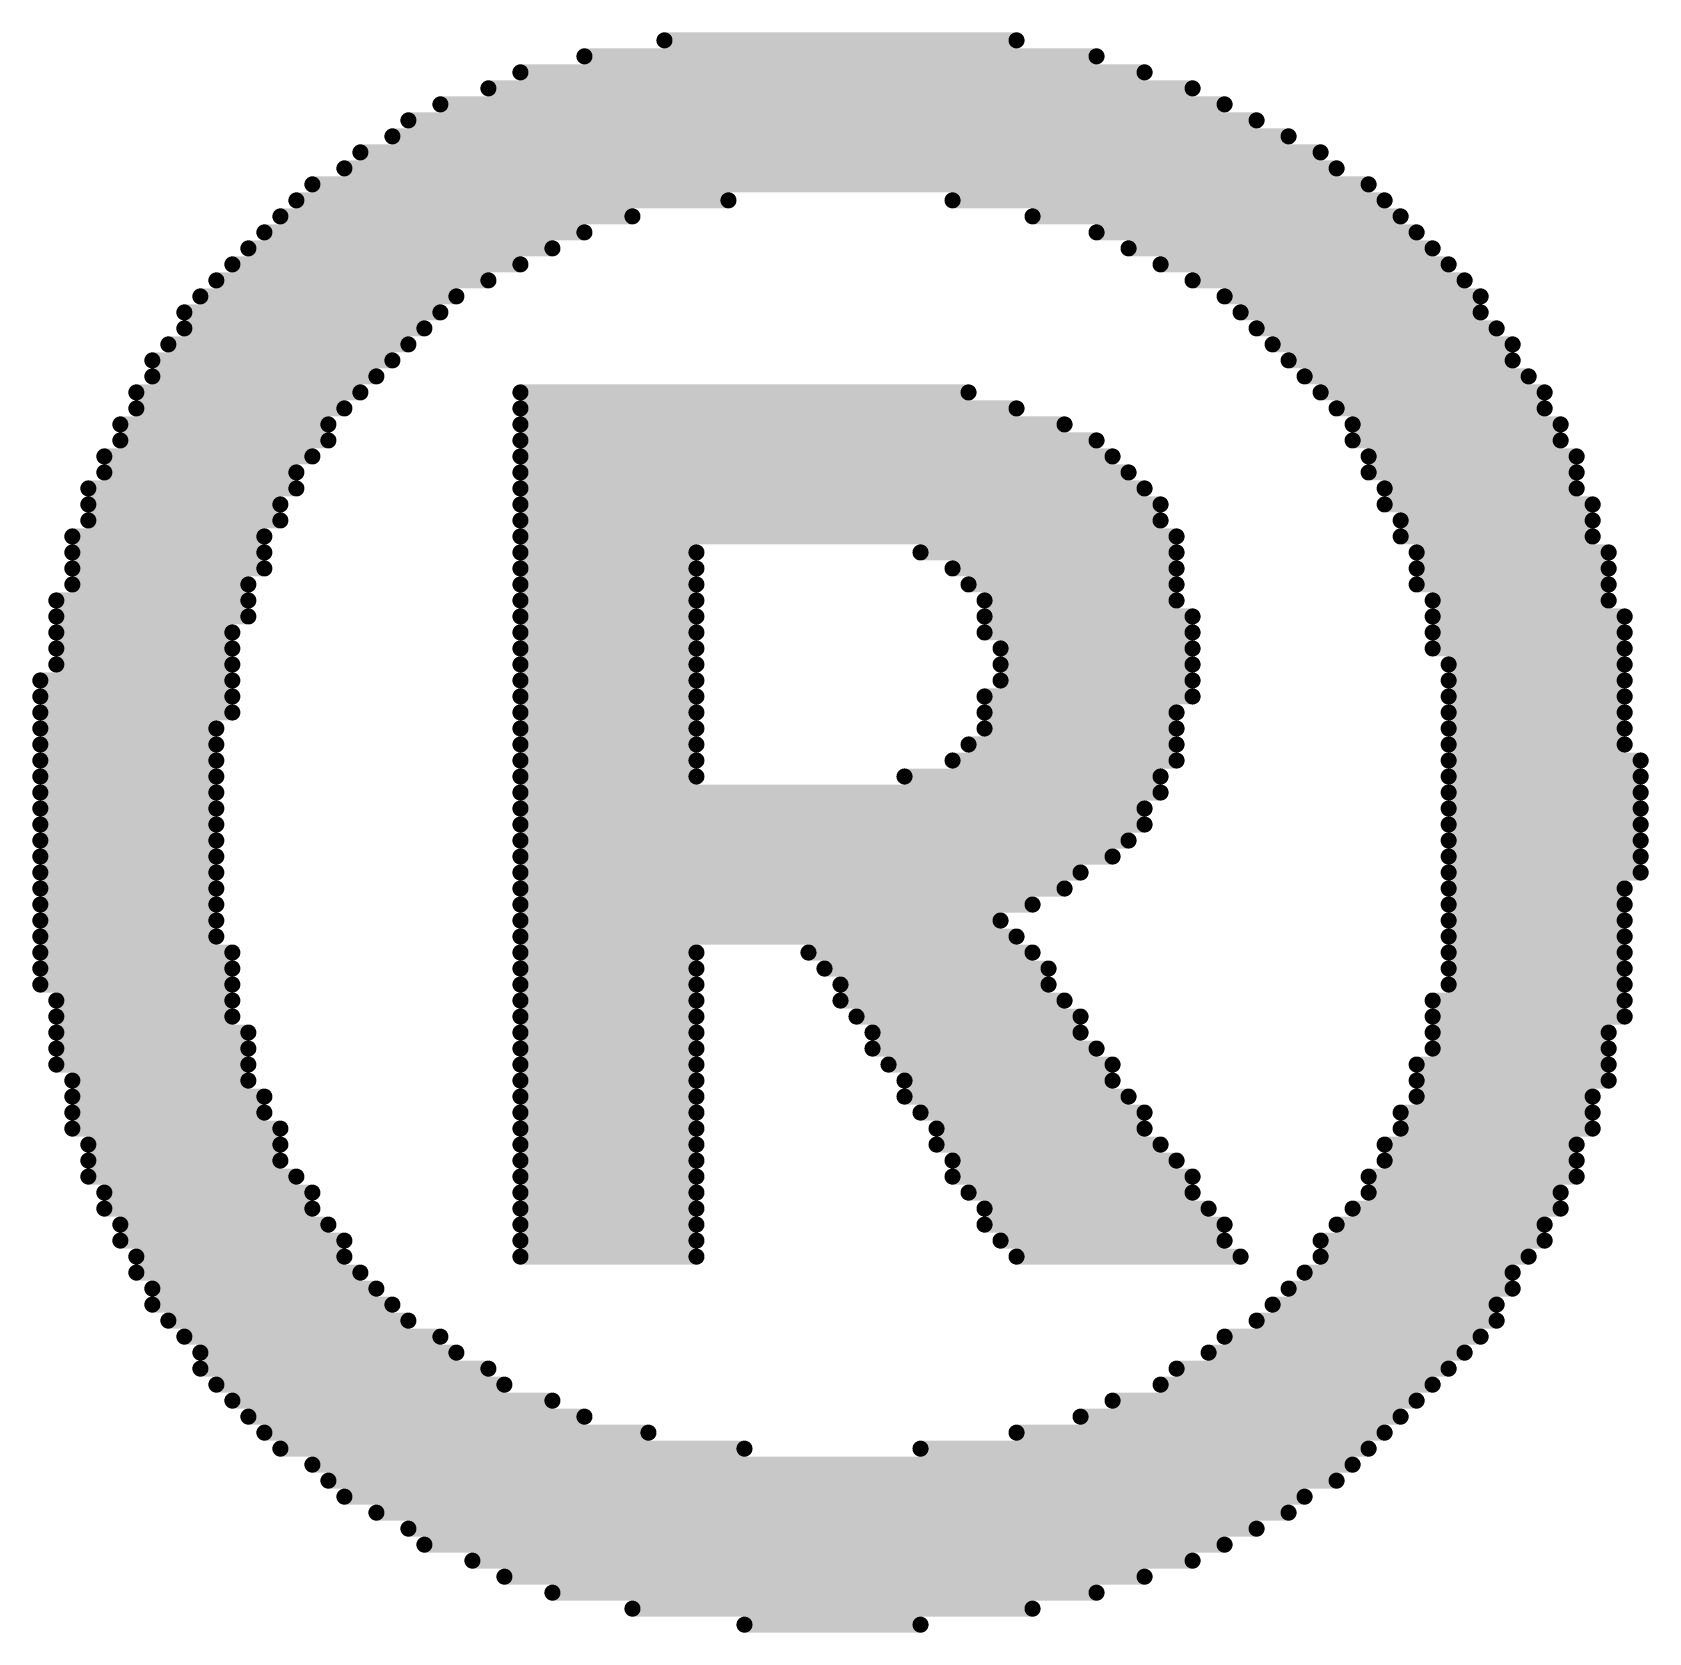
# Model space of a CAD drawing. Header units: millimetres. Extents: x -12.4 to 34.5, y -7.8 to 60.2.
# Drawn here: x 12.101 to 13.384, y 5.008 to 6.278 of the extents above; entities that cross this region are included whole.
import ezdxf

# ---------------------------------------------------------------- set-up
doc = ezdxf.new("R2010")
doc.units = ezdxf.units.MM
doc.layers.add('TopOverlay', color=2, linetype='Continuous')

msp = doc.modelspace()

# ---------------------------------------------------------------- linework, layer by layer
at = {"layer": 'TopOverlay', "const_width": 0.0127}
for points in [[(12.6031, 6.2719), (12.8825, 6.2719)], [(12.5396, 6.2592), (12.946, 6.2592)], [(12.4888, 6.2465), (12.9841, 6.2465)], [(12.4634, 6.2338), (13.0222, 6.2338)], [(12.4253, 6.2211), (13.0476, 6.2211)], [(12.3999, 6.2084), (13.073, 6.2084)], [(12.3872, 6.1957), (13.0984, 6.1957)], [(12.3618, 6.183), (13.1238, 6.183)], [(12.3491, 6.1703), (13.1365, 6.1703)], [(12.3237, 6.1576), (13.1619, 6.1576)], [(12.311, 6.1449), (12.6539, 6.1449)], [(12.8317, 6.1449), (13.1746, 6.1449)], [(12.2983, 6.1322), (12.5777, 6.1322)], [(12.8952, 6.1322), (13.1873, 6.1322)], [(12.2856, 6.1195), (12.5396, 6.1195)], [(12.946, 6.1195), (13.2, 6.1195)], [(12.2729, 6.1068), (12.5142, 6.1068)], [(12.9714, 6.1068), (13.2127, 6.1068)], [(12.2602, 6.0941), (12.4888, 6.0941)], [(12.9968, 6.0941), (13.2254, 6.0941)], [(12.2475, 6.0814), (12.4634, 6.0814)], [(13.0222, 6.0814), (13.2381, 6.0814)], [(12.2348, 6.0687), (12.438, 6.0687)], [(13.0476, 6.0687), (13.2508, 6.0687)], [(12.2221, 6.056), (12.4253, 6.056)], [(13.0603, 6.056), (13.2508, 6.056)], [(12.2221, 6.0433), (12.4126, 6.0433)], [(13.073, 6.0433), (13.2635, 6.0433)], [(12.2094, 6.0306), (12.3999, 6.0306)], [(13.0857, 6.0306), (13.2762, 6.0306)], [(12.1967, 6.0179), (12.3872, 6.0179)], [(13.0984, 6.0179), (13.2762, 6.0179)], [(12.1967, 6.0052), (12.3745, 6.0052)], [(13.1111, 6.0052), (13.2889, 6.0052)], [(12.184, 5.9925), (12.3618, 5.9925)], [(12.4888, 5.9925), (12.8444, 5.9925)], [(13.1238, 5.9925), (13.3016, 5.9925)], [(12.184, 5.9798), (12.3491, 5.9798)], [(12.4888, 5.9798), (12.8825, 5.9798)], [(13.1365, 5.9798), (13.3016, 5.9798)], [(12.1713, 5.9671), (12.3364, 5.9671)], [(12.4888, 5.9671), (12.9206, 5.9671)], [(13.1492, 5.9671), (13.3143, 5.9671)], [(12.1713, 5.9544), (12.3364, 5.9544)], [(12.4888, 5.9544), (12.946, 5.9544)], [(13.1492, 5.9544), (13.3143, 5.9544)], [(12.1586, 5.9417), (12.3237, 5.9417)], [(12.4888, 5.9417), (12.9587, 5.9417)], [(13.1619, 5.9417), (13.327, 5.9417)], [(12.1586, 5.929), (12.311, 5.929)], [(12.4888, 5.929), (12.9714, 5.929)], [(13.1619, 5.929), (13.327, 5.929)], [(12.1459, 5.9163), (12.311, 5.9163)], [(12.4888, 5.9163), (12.9841, 5.9163)], [(13.1746, 5.9163), (13.327, 5.9163)], [(12.1459, 5.9036), (12.2983, 5.9036)], [(12.4888, 5.9036), (12.9968, 5.9036)], [(13.1746, 5.9036), (13.3397, 5.9036)], [(12.1459, 5.8909), (12.2983, 5.8909)], [(12.4888, 5.8909), (12.9968, 5.8909)], [(13.1873, 5.8909), (13.3397, 5.8909)], [(12.1332, 5.8782), (12.2856, 5.8782)], [(12.4888, 5.8782), (13.0095, 5.8782)], [(13.1873, 5.8782), (13.3397, 5.8782)], [(12.1332, 5.8655), (12.2856, 5.8655)], [(12.4888, 5.8655), (12.6285, 5.8655)], [(12.8063, 5.8655), (13.0095, 5.8655)], [(13.2, 5.8655), (13.3524, 5.8655)], [(12.1332, 5.8528), (12.2856, 5.8528)], [(12.4888, 5.8528), (12.6285, 5.8528)], [(12.8317, 5.8528), (13.0095, 5.8528)], [(13.2, 5.8528), (13.3524, 5.8528)], [(12.1332, 5.8401), (12.2729, 5.8401)], [(12.4888, 5.8401), (12.6285, 5.8401)], [(12.8444, 5.8401), (13.0095, 5.8401)], [(13.2, 5.8401), (13.3524, 5.8401)], [(12.1205, 5.8274), (12.2729, 5.8274)], [(12.4888, 5.8274), (12.6285, 5.8274)], [(12.8571, 5.8274), (13.0095, 5.8274)], [(13.2127, 5.8274), (13.3524, 5.8274)], [(12.1205, 5.8147), (12.2729, 5.8147)], [(12.4888, 5.8147), (12.6285, 5.8147)], [(12.8571, 5.8147), (13.0222, 5.8147)], [(13.2127, 5.8147), (13.3651, 5.8147)], [(12.1205, 5.802), (12.2602, 5.802)], [(12.4888, 5.802), (12.6285, 5.802)], [(12.8571, 5.802), (13.0222, 5.802)], [(13.2127, 5.802), (13.3651, 5.802)], [(12.1205, 5.7893), (12.2602, 5.7893)], [(12.4888, 5.7893), (12.6285, 5.7893)], [(12.8698, 5.7893), (13.0222, 5.7893)], [(13.2127, 5.7893), (13.3651, 5.7893)], [(12.1205, 5.7766), (12.2602, 5.7766)], [(12.4888, 5.7766), (12.6285, 5.7766)], [(12.8698, 5.7766), (13.0222, 5.7766)], [(13.2254, 5.7766), (13.3651, 5.7766)], [(12.1078, 5.7639), (12.2602, 5.7639)], [(12.4888, 5.7639), (12.6285, 5.7639)], [(12.8698, 5.7639), (13.0222, 5.7639)], [(13.2254, 5.7639), (13.3651, 5.7639)], [(12.1078, 5.7512), (12.2602, 5.7512)], [(12.4888, 5.7512), (12.6285, 5.7512)], [(12.8571, 5.7512), (13.0222, 5.7512)], [(13.2254, 5.7512), (13.3651, 5.7512)], [(12.1078, 5.7385), (12.2602, 5.7385)], [(12.4888, 5.7385), (12.6285, 5.7385)], [(12.8571, 5.7385), (13.0095, 5.7385)], [(13.2254, 5.7385), (13.3651, 5.7385)], [(12.1078, 5.7258), (12.2475, 5.7258)], [(12.4888, 5.7258), (12.6285, 5.7258)], [(12.8571, 5.7258), (13.0095, 5.7258)], [(13.2254, 5.7258), (13.3651, 5.7258)], [(12.1078, 5.7131), (12.2475, 5.7131)], [(12.4888, 5.7131), (12.6285, 5.7131)], [(12.8444, 5.7131), (13.0095, 5.7131)], [(13.2254, 5.7131), (13.3651, 5.7131)], [(12.1078, 5.7004), (12.2475, 5.7004)], [(12.4888, 5.7004), (12.6285, 5.7004)], [(12.8317, 5.7004), (13.0095, 5.7004)], [(13.2254, 5.7004), (13.3778, 5.7004)], [(12.1078, 5.6877), (12.2475, 5.6877)], [(12.4888, 5.6877), (12.6285, 5.6877)], [(12.7936, 5.6877), (12.9968, 5.6877)], [(13.2254, 5.6877), (13.3778, 5.6877)], [(12.1078, 5.675), (12.2475, 5.675)], [(12.4888, 5.675), (12.9968, 5.675)], [(13.2254, 5.675), (13.3778, 5.675)], [(12.1078, 5.6623), (12.2475, 5.6623)], [(12.4888, 5.6623), (12.9841, 5.6623)], [(13.2254, 5.6623), (13.3778, 5.6623)], [(12.1078, 5.6496), (12.2475, 5.6496)], [(12.4888, 5.6496), (12.9841, 5.6496)], [(13.2254, 5.6496), (13.3778, 5.6496)], [(12.1078, 5.6369), (12.2475, 5.6369)], [(12.4888, 5.6369), (12.9714, 5.6369)], [(13.2254, 5.6369), (13.3778, 5.6369)], [(12.1078, 5.6242), (12.2475, 5.6242)], [(12.4888, 5.6242), (12.9587, 5.6242)], [(13.2254, 5.6242), (13.3778, 5.6242)], [(12.1078, 5.6115), (12.2475, 5.6115)], [(12.4888, 5.6115), (12.9333, 5.6115)], [(13.2254, 5.6115), (13.3778, 5.6115)], [(12.1078, 5.5988), (12.2475, 5.5988)], [(12.4888, 5.5988), (12.9206, 5.5988)], [(13.2254, 5.5988), (13.3651, 5.5988)], [(12.1078, 5.5861), (12.2475, 5.5861)], [(12.1078, 5.5734), (12.2475, 5.5734)], [(12.4888, 5.5861), (12.8952, 5.5861)], [(12.4888, 5.5734), (12.8698, 5.5734)], [(13.2254, 5.5861), (13.3651, 5.5861)], [(13.2254, 5.5734), (13.3651, 5.5734)], [(12.1078, 5.5607), (12.2475, 5.5607)], [(12.4888, 5.5607), (12.8825, 5.5607)], [(13.2254, 5.5607), (13.3651, 5.5607)], [(12.1078, 5.548), (12.2602, 5.548)], [(12.4888, 5.548), (12.6285, 5.548)], [(12.7174, 5.548), (12.8952, 5.548)], [(13.2254, 5.548), (13.3651, 5.548)], [(12.1078, 5.5353), (12.2602, 5.5353)], [(12.4888, 5.5353), (12.6285, 5.5353)], [(12.7301, 5.5353), (12.9079, 5.5353)], [(13.2254, 5.5353), (13.3651, 5.5353)], [(12.1078, 5.5226), (12.2602, 5.5226)], [(12.4888, 5.5226), (12.6285, 5.5226)], [(12.7428, 5.5226), (12.9079, 5.5226)], [(13.2254, 5.5226), (13.3651, 5.5226)], [(12.1205, 5.5099), (12.2602, 5.5099)], [(12.4888, 5.5099), (12.6285, 5.5099)], [(12.7428, 5.5099), (12.9206, 5.5099)], [(13.2127, 5.5099), (13.3651, 5.5099)], [(12.1205, 5.4972), (12.2602, 5.4972)], [(12.4888, 5.4972), (12.6285, 5.4972)], [(12.7555, 5.4972), (12.9333, 5.4972)], [(13.2127, 5.4972), (13.3651, 5.4972)], [(12.1205, 5.4845), (12.2729, 5.4845)], [(12.4888, 5.4845), (12.6285, 5.4845)], [(12.7682, 5.4845), (12.9333, 5.4845)], [(13.2127, 5.4845), (13.3524, 5.4845)], [(12.1205, 5.4718), (12.2729, 5.4718)], [(12.4888, 5.4718), (12.6285, 5.4718)], [(12.7682, 5.4718), (12.946, 5.4718)], [(13.2127, 5.4718), (13.3524, 5.4718)], [(12.1205, 5.4591), (12.2729, 5.4591)], [(12.4888, 5.4591), (12.6285, 5.4591)], [(12.7809, 5.4591), (12.9587, 5.4591)], [(13.2, 5.4591), (13.3524, 5.4591)], [(12.1332, 5.4464), (12.2729, 5.4464)], [(12.4888, 5.4464), (12.6285, 5.4464)], [(12.7936, 5.4464), (12.9587, 5.4464)], [(13.2, 5.4464), (13.3524, 5.4464)], [(12.1332, 5.4337), (12.2856, 5.4337)], [(12.4888, 5.4337), (12.6285, 5.4337)], [(12.7936, 5.4337), (12.9714, 5.4337)], [(13.2, 5.4337), (13.3397, 5.4337)], [(12.1332, 5.421), (12.2856, 5.421)], [(12.4888, 5.421), (12.6285, 5.421)], [(12.8063, 5.421), (12.9841, 5.421)], [(13.1873, 5.421), (13.3397, 5.421)], [(12.1332, 5.4083), (12.2983, 5.4083)], [(12.4888, 5.4083), (12.6285, 5.4083)], [(12.819, 5.4083), (12.9841, 5.4083)], [(13.1873, 5.4083), (13.3397, 5.4083)], [(12.1459, 5.3956), (12.2983, 5.3956)], [(12.4888, 5.3956), (12.6285, 5.3956)], [(12.819, 5.3956), (12.9968, 5.3956)], [(13.1746, 5.3956), (13.327, 5.3956)], [(12.1459, 5.3829), (12.2983, 5.3829)], [(12.4888, 5.3829), (12.6285, 5.3829)], [(12.8317, 5.3829), (13.0095, 5.3829)], [(13.1746, 5.3829), (13.327, 5.3829)], [(12.1459, 5.3702), (12.311, 5.3702)], [(12.4888, 5.3702), (12.6285, 5.3702)], [(12.8317, 5.3702), (13.0222, 5.3702)], [(13.1619, 5.3702), (13.327, 5.3702)], [(12.1586, 5.3575), (12.3237, 5.3575)], [(12.4888, 5.3575), (12.6285, 5.3575)], [(12.8444, 5.3575), (13.0222, 5.3575)], [(13.1619, 5.3575), (13.3143, 5.3575)], [(12.1586, 5.3448), (12.3237, 5.3448)], [(12.4888, 5.3448), (12.6285, 5.3448)], [(12.8571, 5.3448), (13.0349, 5.3448)], [(13.1492, 5.3448), (13.3143, 5.3448)], [(12.1713, 5.3321), (12.3364, 5.3321)], [(12.4888, 5.3321), (12.6285, 5.3321)], [(12.8571, 5.3321), (13.0476, 5.3321)], [(13.1365, 5.3321), (13.3016, 5.3321)], [(12.1713, 5.3194), (12.3491, 5.3194)], [(12.4888, 5.3194), (12.6285, 5.3194)], [(12.8698, 5.3194), (13.0476, 5.3194)], [(13.1238, 5.3194), (13.3016, 5.3194)], [(12.184, 5.3067), (12.3491, 5.3067)], [(12.4888, 5.3067), (12.6285, 5.3067)], [(12.8825, 5.3067), (13.0603, 5.3067)], [(13.1238, 5.3067), (13.2889, 5.3067)], [(12.184, 5.294), (12.3618, 5.294)], [(13.1111, 5.294), (13.2762, 5.294)], [(12.1967, 5.2813), (12.3745, 5.2813)], [(13.0984, 5.2813), (13.2762, 5.2813)], [(12.1967, 5.2686), (12.3872, 5.2686)], [(13.0857, 5.2686), (13.2635, 5.2686)], [(12.2094, 5.2559), (12.3999, 5.2559)], [(13.073, 5.2559), (13.2635, 5.2559)], [(12.2221, 5.2432), (12.4253, 5.2432)], [(13.0476, 5.2432), (13.2508, 5.2432)], [(12.2348, 5.2305), (12.438, 5.2305)], [(13.0349, 5.2305), (13.2381, 5.2305)], [(12.2348, 5.2178), (12.4634, 5.2178)], [(13.0095, 5.2178), (13.2254, 5.2178)], [(12.2475, 5.2051), (12.4761, 5.2051)], [(12.9968, 5.2051), (13.2127, 5.2051)], [(12.2602, 5.1924), (12.5142, 5.1924)], [(12.9587, 5.1924), (13.2, 5.1924)], [(12.2729, 5.1797), (12.5396, 5.1797)], [(12.9333, 5.1797), (13.1873, 5.1797)], [(12.2856, 5.167), (12.5904, 5.167)], [(12.8825, 5.167), (13.1746, 5.167)], [(12.2983, 5.1543), (12.6666, 5.1543)], [(12.8063, 5.1543), (13.1619, 5.1543)], [(12.3237, 5.1416), (13.1492, 5.1416)], [(12.3364, 5.1289), (13.1365, 5.1289)], [(12.3491, 5.1162), (13.1111, 5.1162)], [(12.3745, 5.1035), (13.0984, 5.1035)], [(12.3999, 5.0908), (13.073, 5.0908)], [(12.4126, 5.0781), (13.0476, 5.0781)], [(12.4507, 5.0654), (13.0222, 5.0654)], [(12.4761, 5.0527), (12.9841, 5.0527)], [(12.5142, 5.04), (12.946, 5.04)], [(12.5777, 5.0273), (12.8952, 5.0273)], [(12.6666, 5.0146), (12.8063, 5.0146)]]:
    msp.add_lwpolyline(points, dxfattribs=at)
at = {"layer": 'TopOverlay', "const_width": 0.00635}
for points in [[(12.5999, 6.2719, 1), (12.6063, 6.2719, 1)], [(12.8793, 6.2719, 1), (12.8857, 6.2719, 1)], [(12.5364, 6.2592, 1), (12.5428, 6.2592, 1)], [(12.9428, 6.2592, 1), (12.9492, 6.2592, 1)], [(12.4856, 6.2465, 1), (12.492, 6.2465, 1)], [(12.9809, 6.2465, 1), (12.9873, 6.2465, 1)], [(12.4602, 6.2338, 1), (12.4666, 6.2338, 1)], [(13.019, 6.2338, 1), (13.0254, 6.2338, 1)], [(12.4221, 6.2211, 1), (12.4285, 6.2211, 1)], [(13.0444, 6.2211, 1), (13.0508, 6.2211, 1)], [(12.3967, 6.2084, 1), (12.4031, 6.2084, 1)], [(13.0698, 6.2084, 1), (13.0762, 6.2084, 1)], [(12.384, 6.1957, 1), (12.3904, 6.1957, 1)], [(13.0952, 6.1957, 1), (13.1016, 6.1957, 1)], [(12.3586, 6.183, 1), (12.365, 6.183, 1)], [(13.1206, 6.183, 1), (13.127, 6.183, 1)], [(12.3459, 6.1703, 1), (12.3523, 6.1703, 1)], [(13.1333, 6.1703, 1), (13.1397, 6.1703, 1)], [(12.3205, 6.1576, 1), (12.3269, 6.1576, 1)], [(13.1587, 6.1576, 1), (13.1651, 6.1576, 1)], [(12.3078, 6.1449, 1), (12.3142, 6.1449, 1)], [(12.6507, 6.1449, 1), (12.6571, 6.1449, 1)], [(12.8285, 6.1449, 1), (12.8349, 6.1449, 1)], [(13.1714, 6.1449, 1), (13.1778, 6.1449, 1)], [(12.2951, 6.1322, 1), (12.3015, 6.1322, 1)], [(12.5745, 6.1322, 1), (12.5809, 6.1322, 1)], [(12.892, 6.1322, 1), (12.8984, 6.1322, 1)], [(13.1841, 6.1322, 1), (13.1905, 6.1322, 1)], [(12.2824, 6.1195, 1), (12.2888, 6.1195, 1)], [(12.5364, 6.1195, 1), (12.5428, 6.1195, 1)], [(12.9428, 6.1195, 1), (12.9492, 6.1195, 1)], [(13.1968, 6.1195, 1), (13.2032, 6.1195, 1)], [(12.2697, 6.1068, 1), (12.2761, 6.1068, 1)], [(12.511, 6.1068, 1), (12.5174, 6.1068, 1)], [(12.9682, 6.1068, 1), (12.9746, 6.1068, 1)], [(13.2095, 6.1068, 1), (13.2159, 6.1068, 1)], [(12.257, 6.0941, 1), (12.2634, 6.0941, 1)], [(12.4856, 6.0941, 1), (12.492, 6.0941, 1)], [(12.9936, 6.0941, 1), (13, 6.0941, 1)], [(13.2222, 6.0941, 1), (13.2286, 6.0941, 1)], [(12.2443, 6.0814, 1), (12.2507, 6.0814, 1)], [(12.4602, 6.0814, 1), (12.4666, 6.0814, 1)], [(13.019, 6.0814, 1), (13.0254, 6.0814, 1)], [(13.2349, 6.0814, 1), (13.2413, 6.0814, 1)], [(12.2316, 6.0687, 1), (12.238, 6.0687, 1)], [(12.4348, 6.0687, 1), (12.4412, 6.0687, 1)], [(13.0444, 6.0687, 1), (13.0508, 6.0687, 1)], [(13.2476, 6.0687, 1), (13.254, 6.0687, 1)], [(12.2189, 6.056, 1), (12.2253, 6.056, 1)], [(12.4221, 6.056, 1), (12.4285, 6.056, 1)], [(13.0571, 6.056, 1), (13.0635, 6.056, 1)], [(13.2476, 6.056, 1), (13.254, 6.056, 1)], [(12.2189, 6.0433, 1), (12.2253, 6.0433, 1)], [(12.4094, 6.0433, 1), (12.4158, 6.0433, 1)], [(13.0698, 6.0433, 1), (13.0762, 6.0433, 1)], [(13.2603, 6.0433, 1), (13.2667, 6.0433, 1)], [(12.2062, 6.0306, 1), (12.2126, 6.0306, 1)], [(12.3967, 6.0306, 1), (12.4031, 6.0306, 1)], [(13.0825, 6.0306, 1), (13.0889, 6.0306, 1)], [(13.273, 6.0306, 1), (13.2794, 6.0306, 1)], [(12.1935, 6.0179, 1), (12.1999, 6.0179, 1)], [(12.384, 6.0179, 1), (12.3904, 6.0179, 1)], [(13.0952, 6.0179, 1), (13.1016, 6.0179, 1)], [(13.273, 6.0179, 1), (13.2794, 6.0179, 1)], [(12.1935, 6.0052, 1), (12.1999, 6.0052, 1)], [(12.3713, 6.0052, 1), (12.3777, 6.0052, 1)], [(13.1079, 6.0052, 1), (13.1143, 6.0052, 1)], [(13.2857, 6.0052, 1), (13.2921, 6.0052, 1)], [(12.1808, 5.9925, 1), (12.1872, 5.9925, 1)], [(12.3586, 5.9925, 1), (12.365, 5.9925, 1)], [(12.4856, 5.9925, 1), (12.492, 5.9925, 1)], [(12.8412, 5.9925, 1), (12.8476, 5.9925, 1)], [(13.1206, 5.9925, 1), (13.127, 5.9925, 1)], [(13.2984, 5.9925, 1), (13.3048, 5.9925, 1)], [(12.1808, 5.9798, 1), (12.1872, 5.9798, 1)], [(12.3459, 5.9798, 1), (12.3523, 5.9798, 1)], [(12.4856, 5.9798, 1), (12.492, 5.9798, 1)], [(12.8793, 5.9798, 1), (12.8857, 5.9798, 1)], [(13.1333, 5.9798, 1), (13.1397, 5.9798, 1)], [(13.2984, 5.9798, 1), (13.3048, 5.9798, 1)], [(12.1681, 5.9671, 1), (12.1745, 5.9671, 1)], [(12.3332, 5.9671, 1), (12.3396, 5.9671, 1)], [(12.4856, 5.9671, 1), (12.492, 5.9671, 1)], [(12.9174, 5.9671, 1), (12.9238, 5.9671, 1)], [(13.146, 5.9671, 1), (13.1524, 5.9671, 1)], [(13.3111, 5.9671, 1), (13.3175, 5.9671, 1)], [(12.1681, 5.9544, 1), (12.1745, 5.9544, 1)], [(12.3332, 5.9544, 1), (12.3396, 5.9544, 1)], [(12.4856, 5.9544, 1), (12.492, 5.9544, 1)], [(12.9428, 5.9544, 1), (12.9492, 5.9544, 1)], [(13.146, 5.9544, 1), (13.1524, 5.9544, 1)], [(13.3111, 5.9544, 1), (13.3175, 5.9544, 1)], [(12.1554, 5.9417, 1), (12.1618, 5.9417, 1)], [(12.3205, 5.9417, 1), (12.3269, 5.9417, 1)], [(12.4856, 5.9417, 1), (12.492, 5.9417, 1)], [(12.9555, 5.9417, 1), (12.9619, 5.9417, 1)], [(13.1587, 5.9417, 1), (13.1651, 5.9417, 1)], [(13.3238, 5.9417, 1), (13.3302, 5.9417, 1)], [(12.1554, 5.929, 1), (12.1618, 5.929, 1)], [(12.3078, 5.929, 1), (12.3142, 5.929, 1)], [(12.4856, 5.929, 1), (12.492, 5.929, 1)], [(12.9682, 5.929, 1), (12.9746, 5.929, 1)], [(13.1587, 5.929, 1), (13.1651, 5.929, 1)], [(13.3238, 5.929, 1), (13.3302, 5.929, 1)], [(12.1427, 5.9163, 1), (12.1491, 5.9163, 1)], [(12.3078, 5.9163, 1), (12.3142, 5.9163, 1)], [(12.4856, 5.9163, 1), (12.492, 5.9163, 1)], [(12.9809, 5.9163, 1), (12.9873, 5.9163, 1)], [(13.1714, 5.9163, 1), (13.1778, 5.9163, 1)], [(13.3238, 5.9163, 1), (13.3302, 5.9163, 1)], [(12.1427, 5.9036, 1), (12.1491, 5.9036, 1)], [(12.2951, 5.9036, 1), (12.3015, 5.9036, 1)], [(12.4856, 5.9036, 1), (12.492, 5.9036, 1)], [(12.9936, 5.9036, 1), (13, 5.9036, 1)], [(13.1714, 5.9036, 1), (13.1778, 5.9036, 1)], [(13.3365, 5.9036, 1), (13.3429, 5.9036, 1)], [(12.1427, 5.8909, 1), (12.1491, 5.8909, 1)], [(12.2951, 5.8909, 1), (12.3015, 5.8909, 1)], [(12.4856, 5.8909, 1), (12.492, 5.8909, 1)], [(12.9936, 5.8909, 1), (13, 5.8909, 1)], [(13.1841, 5.8909, 1), (13.1905, 5.8909, 1)], [(13.3365, 5.8909, 1), (13.3429, 5.8909, 1)], [(12.13, 5.8782, 1), (12.1364, 5.8782, 1)], [(12.2824, 5.8782, 1), (12.2888, 5.8782, 1)], [(12.4856, 5.8782, 1), (12.492, 5.8782, 1)], [(13.0063, 5.8782, 1), (13.0127, 5.8782, 1)], [(13.1841, 5.8782, 1), (13.1905, 5.8782, 1)], [(13.3365, 5.8782, 1), (13.3429, 5.8782, 1)], [(12.13, 5.8655, 1), (12.1364, 5.8655, 1)], [(12.2824, 5.8655, 1), (12.2888, 5.8655, 1)], [(12.4856, 5.8655, 1), (12.492, 5.8655, 1)], [(12.6253, 5.8655, 1), (12.6317, 5.8655, 1)], [(12.8031, 5.8655, 1), (12.8095, 5.8655, 1)], [(13.0063, 5.8655, 1), (13.0127, 5.8655, 1)], [(13.1968, 5.8655, 1), (13.2032, 5.8655, 1)], [(13.3492, 5.8655, 1), (13.3556, 5.8655, 1)], [(12.13, 5.8528, 1), (12.1364, 5.8528, 1)], [(12.2824, 5.8528, 1), (12.2888, 5.8528, 1)], [(12.4856, 5.8528, 1), (12.492, 5.8528, 1)], [(12.6253, 5.8528, 1), (12.6317, 5.8528, 1)], [(12.8285, 5.8528, 1), (12.8349, 5.8528, 1)], [(13.0063, 5.8528, 1), (13.0127, 5.8528, 1)], [(13.1968, 5.8528, 1), (13.2032, 5.8528, 1)], [(13.3492, 5.8528, 1), (13.3556, 5.8528, 1)], [(12.13, 5.8401, 1), (12.1364, 5.8401, 1)], [(12.2697, 5.8401, 1), (12.2761, 5.8401, 1)], [(12.4856, 5.8401, 1), (12.492, 5.8401, 1)], [(12.6253, 5.8401, 1), (12.6317, 5.8401, 1)], [(12.8412, 5.8401, 1), (12.8476, 5.8401, 1)], [(13.0063, 5.8401, 1), (13.0127, 5.8401, 1)], [(13.1968, 5.8401, 1), (13.2032, 5.8401, 1)], [(13.3492, 5.8401, 1), (13.3556, 5.8401, 1)], [(12.1173, 5.8274, 1), (12.1237, 5.8274, 1)], [(12.2697, 5.8274, 1), (12.2761, 5.8274, 1)], [(12.4856, 5.8274, 1), (12.492, 5.8274, 1)], [(12.6253, 5.8274, 1), (12.6317, 5.8274, 1)], [(12.8539, 5.8274, 1), (12.8603, 5.8274, 1)], [(13.0063, 5.8274, 1), (13.0127, 5.8274, 1)], [(13.2095, 5.8274, 1), (13.2159, 5.8274, 1)], [(13.3492, 5.8274, 1), (13.3556, 5.8274, 1)], [(12.1173, 5.8147, 1), (12.1237, 5.8147, 1)], [(12.2697, 5.8147, 1), (12.2761, 5.8147, 1)], [(12.4856, 5.8147, 1), (12.492, 5.8147, 1)], [(12.6253, 5.8147, 1), (12.6317, 5.8147, 1)], [(12.8539, 5.8147, 1), (12.8603, 5.8147, 1)], [(13.019, 5.8147, 1), (13.0254, 5.8147, 1)], [(13.2095, 5.8147, 1), (13.2159, 5.8147, 1)], [(13.3619, 5.8147, 1), (13.3683, 5.8147, 1)], [(12.1173, 5.802, 1), (12.1237, 5.802, 1)], [(12.257, 5.802, 1), (12.2634, 5.802, 1)], [(12.4856, 5.802, 1), (12.492, 5.802, 1)], [(12.6253, 5.802, 1), (12.6317, 5.802, 1)], [(12.8539, 5.802, 1), (12.8603, 5.802, 1)], [(13.019, 5.802, 1), (13.0254, 5.802, 1)], [(13.2095, 5.802, 1), (13.2159, 5.802, 1)], [(13.3619, 5.802, 1), (13.3683, 5.802, 1)], [(12.1173, 5.7893, 1), (12.1237, 5.7893, 1)], [(12.257, 5.7893, 1), (12.2634, 5.7893, 1)], [(12.4856, 5.7893, 1), (12.492, 5.7893, 1)], [(12.6253, 5.7893, 1), (12.6317, 5.7893, 1)], [(12.8666, 5.7893, 1), (12.873, 5.7893, 1)], [(13.019, 5.7893, 1), (13.0254, 5.7893, 1)], [(13.2095, 5.7893, 1), (13.2159, 5.7893, 1)], [(13.3619, 5.7893, 1), (13.3683, 5.7893, 1)], [(12.1173, 5.7766, 1), (12.1237, 5.7766, 1)], [(12.257, 5.7766, 1), (12.2634, 5.7766, 1)], [(12.4856, 5.7766, 1), (12.492, 5.7766, 1)], [(12.6253, 5.7766, 1), (12.6317, 5.7766, 1)], [(12.8666, 5.7766, 1), (12.873, 5.7766, 1)], [(13.019, 5.7766, 1), (13.0254, 5.7766, 1)], [(13.2222, 5.7766, 1), (13.2286, 5.7766, 1)], [(13.3619, 5.7766, 1), (13.3683, 5.7766, 1)], [(12.1046, 5.7639, 1), (12.111, 5.7639, 1)], [(12.257, 5.7639, 1), (12.2634, 5.7639, 1)], [(12.4856, 5.7639, 1), (12.492, 5.7639, 1)], [(12.6253, 5.7639, 1), (12.6317, 5.7639, 1)], [(12.8666, 5.7639, 1), (12.873, 5.7639, 1)], [(13.019, 5.7639, 1), (13.0254, 5.7639, 1)], [(13.2222, 5.7639, 1), (13.2286, 5.7639, 1)], [(13.3619, 5.7639, 1), (13.3683, 5.7639, 1)], [(12.1046, 5.7512, 1), (12.111, 5.7512, 1)], [(12.257, 5.7512, 1), (12.2634, 5.7512, 1)], [(12.4856, 5.7512, 1), (12.492, 5.7512, 1)], [(12.6253, 5.7512, 1), (12.6317, 5.7512, 1)], [(12.8539, 5.7512, 1), (12.8603, 5.7512, 1)], [(13.019, 5.7512, 1), (13.0254, 5.7512, 1)], [(13.2222, 5.7512, 1), (13.2286, 5.7512, 1)], [(13.3619, 5.7512, 1), (13.3683, 5.7512, 1)], [(12.1046, 5.7385, 1), (12.111, 5.7385, 1)], [(12.257, 5.7385, 1), (12.2634, 5.7385, 1)], [(12.4856, 5.7385, 1), (12.492, 5.7385, 1)], [(12.6253, 5.7385, 1), (12.6317, 5.7385, 1)], [(12.8539, 5.7385, 1), (12.8603, 5.7385, 1)], [(13.0063, 5.7385, 1), (13.0127, 5.7385, 1)], [(13.2222, 5.7385, 1), (13.2286, 5.7385, 1)], [(13.3619, 5.7385, 1), (13.3683, 5.7385, 1)], [(12.1046, 5.7258, 1), (12.111, 5.7258, 1)], [(12.2443, 5.7258, 1), (12.2507, 5.7258, 1)], [(12.4856, 5.7258, 1), (12.492, 5.7258, 1)], [(12.6253, 5.7258, 1), (12.6317, 5.7258, 1)], [(12.8539, 5.7258, 1), (12.8603, 5.7258, 1)], [(13.0063, 5.7258, 1), (13.0127, 5.7258, 1)], [(13.2222, 5.7258, 1), (13.2286, 5.7258, 1)], [(13.3619, 5.7258, 1), (13.3683, 5.7258, 1)], [(12.1046, 5.7131, 1), (12.111, 5.7131, 1)], [(12.2443, 5.7131, 1), (12.2507, 5.7131, 1)], [(12.4856, 5.7131, 1), (12.492, 5.7131, 1)], [(12.6253, 5.7131, 1), (12.6317, 5.7131, 1)], [(12.8412, 5.7131, 1), (12.8476, 5.7131, 1)], [(13.0063, 5.7131, 1), (13.0127, 5.7131, 1)], [(13.2222, 5.7131, 1), (13.2286, 5.7131, 1)], [(13.3619, 5.7131, 1), (13.3683, 5.7131, 1)], [(12.1046, 5.7004, 1), (12.111, 5.7004, 1)], [(12.2443, 5.7004, 1), (12.2507, 5.7004, 1)], [(12.4856, 5.7004, 1), (12.492, 5.7004, 1)], [(12.6253, 5.7004, 1), (12.6317, 5.7004, 1)], [(12.8285, 5.7004, 1), (12.8349, 5.7004, 1)], [(13.0063, 5.7004, 1), (13.0127, 5.7004, 1)], [(13.2222, 5.7004, 1), (13.2286, 5.7004, 1)], [(13.3746, 5.7004, 1), (13.381, 5.7004, 1)], [(12.1046, 5.6877, 1), (12.111, 5.6877, 1)], [(12.2443, 5.6877, 1), (12.2507, 5.6877, 1)], [(12.4856, 5.6877, 1), (12.492, 5.6877, 1)], [(12.6253, 5.6877, 1), (12.6317, 5.6877, 1)], [(12.7904, 5.6877, 1), (12.7968, 5.6877, 1)], [(12.9936, 5.6877, 1), (13, 5.6877, 1)], [(13.2222, 5.6877, 1), (13.2286, 5.6877, 1)], [(13.3746, 5.6877, 1), (13.381, 5.6877, 1)], [(12.1046, 5.675, 1), (12.111, 5.675, 1)], [(12.2443, 5.675, 1), (12.2507, 5.675, 1)], [(12.4856, 5.675, 1), (12.492, 5.675, 1)], [(12.9936, 5.675, 1), (13, 5.675, 1)], [(13.2222, 5.675, 1), (13.2286, 5.675, 1)], [(13.3746, 5.675, 1), (13.381, 5.675, 1)], [(12.1046, 5.6623, 1), (12.111, 5.6623, 1)], [(12.2443, 5.6623, 1), (12.2507, 5.6623, 1)], [(12.4856, 5.6623, 1), (12.492, 5.6623, 1)], [(12.9809, 5.6623, 1), (12.9873, 5.6623, 1)], [(13.2222, 5.6623, 1), (13.2286, 5.6623, 1)], [(13.3746, 5.6623, 1), (13.381, 5.6623, 1)], [(12.1046, 5.6496, 1), (12.111, 5.6496, 1)], [(12.2443, 5.6496, 1), (12.2507, 5.6496, 1)], [(12.4856, 5.6496, 1), (12.492, 5.6496, 1)], [(12.9809, 5.6496, 1), (12.9873, 5.6496, 1)], [(13.2222, 5.6496, 1), (13.2286, 5.6496, 1)], [(13.3746, 5.6496, 1), (13.381, 5.6496, 1)], [(12.1046, 5.6369, 1), (12.111, 5.6369, 1)], [(12.2443, 5.6369, 1), (12.2507, 5.6369, 1)], [(12.4856, 5.6369, 1), (12.492, 5.6369, 1)], [(12.9682, 5.6369, 1), (12.9746, 5.6369, 1)], [(13.2222, 5.6369, 1), (13.2286, 5.6369, 1)], [(13.3746, 5.6369, 1), (13.381, 5.6369, 1)], [(12.1046, 5.6242, 1), (12.111, 5.6242, 1)], [(12.2443, 5.6242, 1), (12.2507, 5.6242, 1)], [(12.4856, 5.6242, 1), (12.492, 5.6242, 1)], [(12.9555, 5.6242, 1), (12.9619, 5.6242, 1)], [(13.2222, 5.6242, 1), (13.2286, 5.6242, 1)], [(13.3746, 5.6242, 1), (13.381, 5.6242, 1)], [(12.1046, 5.6115, 1), (12.111, 5.6115, 1)], [(12.2443, 5.6115, 1), (12.2507, 5.6115, 1)], [(12.4856, 5.6115, 1), (12.492, 5.6115, 1)], [(12.9301, 5.6115, 1), (12.9365, 5.6115, 1)], [(13.2222, 5.6115, 1), (13.2286, 5.6115, 1)], [(13.3746, 5.6115, 1), (13.381, 5.6115, 1)], [(12.1046, 5.5988, 1), (12.111, 5.5988, 1)], [(12.2443, 5.5988, 1), (12.2507, 5.5988, 1)], [(12.4856, 5.5988, 1), (12.492, 5.5988, 1)], [(12.9174, 5.5988, 1), (12.9238, 5.5988, 1)], [(13.2222, 5.5988, 1), (13.2286, 5.5988, 1)], [(13.3619, 5.5988, 1), (13.3683, 5.5988, 1)], [(12.1046, 5.5861, 1), (12.111, 5.5861, 1)], [(12.1046, 5.5734, 1), (12.111, 5.5734, 1)], [(12.2443, 5.5861, 1), (12.2507, 5.5861, 1)], [(12.2443, 5.5734, 1), (12.2507, 5.5734, 1)], [(12.4856, 5.5861, 1), (12.492, 5.5861, 1)], [(12.4856, 5.5734, 1), (12.492, 5.5734, 1)], [(12.8666, 5.5734, 1), (12.873, 5.5734, 1)], [(12.892, 5.5861, 1), (12.8984, 5.5861, 1)], [(13.2222, 5.5861, 1), (13.2286, 5.5861, 1)], [(13.2222, 5.5734, 1), (13.2286, 5.5734, 1)], [(13.3619, 5.5861, 1), (13.3683, 5.5861, 1)], [(13.3619, 5.5734, 1), (13.3683, 5.5734, 1)], [(12.1046, 5.5607, 1), (12.111, 5.5607, 1)], [(12.2443, 5.5607, 1), (12.2507, 5.5607, 1)], [(12.4856, 5.5607, 1), (12.492, 5.5607, 1)], [(12.8793, 5.5607, 1), (12.8857, 5.5607, 1)], [(13.2222, 5.5607, 1), (13.2286, 5.5607, 1)], [(13.3619, 5.5607, 1), (13.3683, 5.5607, 1)], [(12.1046, 5.548, 1), (12.111, 5.548, 1)], [(12.257, 5.548, 1), (12.2634, 5.548, 1)], [(12.4856, 5.548, 1), (12.492, 5.548, 1)], [(12.6253, 5.548, 1), (12.6317, 5.548, 1)], [(12.7142, 5.548, 1), (12.7206, 5.548, 1)], [(12.892, 5.548, 1), (12.8984, 5.548, 1)], [(13.2222, 5.548, 1), (13.2286, 5.548, 1)], [(13.3619, 5.548, 1), (13.3683, 5.548, 1)], [(12.1046, 5.5353, 1), (12.111, 5.5353, 1)], [(12.257, 5.5353, 1), (12.2634, 5.5353, 1)], [(12.4856, 5.5353, 1), (12.492, 5.5353, 1)], [(12.6253, 5.5353, 1), (12.6317, 5.5353, 1)], [(12.7269, 5.5353, 1), (12.7333, 5.5353, 1)], [(12.9047, 5.5353, 1), (12.9111, 5.5353, 1)], [(13.2222, 5.5353, 1), (13.2286, 5.5353, 1)], [(13.3619, 5.5353, 1), (13.3683, 5.5353, 1)], [(12.1046, 5.5226, 1), (12.111, 5.5226, 1)], [(12.257, 5.5226, 1), (12.2634, 5.5226, 1)], [(12.4856, 5.5226, 1), (12.492, 5.5226, 1)], [(12.6253, 5.5226, 1), (12.6317, 5.5226, 1)], [(12.7396, 5.5226, 1), (12.746, 5.5226, 1)], [(12.9047, 5.5226, 1), (12.9111, 5.5226, 1)], [(13.2222, 5.5226, 1), (13.2286, 5.5226, 1)], [(13.3619, 5.5226, 1), (13.3683, 5.5226, 1)], [(12.1173, 5.5099, 1), (12.1237, 5.5099, 1)], [(12.257, 5.5099, 1), (12.2634, 5.5099, 1)], [(12.4856, 5.5099, 1), (12.492, 5.5099, 1)], [(12.6253, 5.5099, 1), (12.6317, 5.5099, 1)], [(12.7396, 5.5099, 1), (12.746, 5.5099, 1)], [(12.9174, 5.5099, 1), (12.9238, 5.5099, 1)], [(13.2095, 5.5099, 1), (13.2159, 5.5099, 1)], [(13.3619, 5.5099, 1), (13.3683, 5.5099, 1)], [(12.1173, 5.4972, 1), (12.1237, 5.4972, 1)], [(12.257, 5.4972, 1), (12.2634, 5.4972, 1)], [(12.4856, 5.4972, 1), (12.492, 5.4972, 1)], [(12.6253, 5.4972, 1), (12.6317, 5.4972, 1)], [(12.7523, 5.4972, 1), (12.7587, 5.4972, 1)], [(12.9301, 5.4972, 1), (12.9365, 5.4972, 1)], [(13.2095, 5.4972, 1), (13.2159, 5.4972, 1)], [(13.3619, 5.4972, 1), (13.3683, 5.4972, 1)], [(12.1173, 5.4845, 1), (12.1237, 5.4845, 1)], [(12.2697, 5.4845, 1), (12.2761, 5.4845, 1)], [(12.4856, 5.4845, 1), (12.492, 5.4845, 1)], [(12.6253, 5.4845, 1), (12.6317, 5.4845, 1)], [(12.765, 5.4845, 1), (12.7714, 5.4845, 1)], [(12.9301, 5.4845, 1), (12.9365, 5.4845, 1)], [(13.2095, 5.4845, 1), (13.2159, 5.4845, 1)], [(13.3492, 5.4845, 1), (13.3556, 5.4845, 1)], [(12.1173, 5.4718, 1), (12.1237, 5.4718, 1)], [(12.2697, 5.4718, 1), (12.2761, 5.4718, 1)], [(12.4856, 5.4718, 1), (12.492, 5.4718, 1)], [(12.6253, 5.4718, 1), (12.6317, 5.4718, 1)], [(12.765, 5.4718, 1), (12.7714, 5.4718, 1)], [(12.9428, 5.4718, 1), (12.9492, 5.4718, 1)], [(13.2095, 5.4718, 1), (13.2159, 5.4718, 1)], [(13.3492, 5.4718, 1), (13.3556, 5.4718, 1)], [(12.1173, 5.4591, 1), (12.1237, 5.4591, 1)], [(12.2697, 5.4591, 1), (12.2761, 5.4591, 1)], [(12.4856, 5.4591, 1), (12.492, 5.4591, 1)], [(12.6253, 5.4591, 1), (12.6317, 5.4591, 1)], [(12.7777, 5.4591, 1), (12.7841, 5.4591, 1)], [(12.9555, 5.4591, 1), (12.9619, 5.4591, 1)], [(13.1968, 5.4591, 1), (13.2032, 5.4591, 1)], [(13.3492, 5.4591, 1), (13.3556, 5.4591, 1)], [(12.13, 5.4464, 1), (12.1364, 5.4464, 1)], [(12.2697, 5.4464, 1), (12.2761, 5.4464, 1)], [(12.4856, 5.4464, 1), (12.492, 5.4464, 1)], [(12.6253, 5.4464, 1), (12.6317, 5.4464, 1)], [(12.7904, 5.4464, 1), (12.7968, 5.4464, 1)], [(12.9555, 5.4464, 1), (12.9619, 5.4464, 1)], [(13.1968, 5.4464, 1), (13.2032, 5.4464, 1)], [(13.3492, 5.4464, 1), (13.3556, 5.4464, 1)], [(12.13, 5.4337, 1), (12.1364, 5.4337, 1)], [(12.2824, 5.4337, 1), (12.2888, 5.4337, 1)], [(12.4856, 5.4337, 1), (12.492, 5.4337, 1)], [(12.6253, 5.4337, 1), (12.6317, 5.4337, 1)], [(12.7904, 5.4337, 1), (12.7968, 5.4337, 1)], [(12.9682, 5.4337, 1), (12.9746, 5.4337, 1)], [(13.1968, 5.4337, 1), (13.2032, 5.4337, 1)], [(13.3365, 5.4337, 1), (13.3429, 5.4337, 1)], [(12.13, 5.421, 1), (12.1364, 5.421, 1)], [(12.2824, 5.421, 1), (12.2888, 5.421, 1)], [(12.4856, 5.421, 1), (12.492, 5.421, 1)], [(12.6253, 5.421, 1), (12.6317, 5.421, 1)], [(12.8031, 5.421, 1), (12.8095, 5.421, 1)], [(12.9809, 5.421, 1), (12.9873, 5.421, 1)], [(13.1841, 5.421, 1), (13.1905, 5.421, 1)], [(13.3365, 5.421, 1), (13.3429, 5.421, 1)], [(12.13, 5.4083, 1), (12.1364, 5.4083, 1)], [(12.2951, 5.4083, 1), (12.3015, 5.4083, 1)], [(12.4856, 5.4083, 1), (12.492, 5.4083, 1)], [(12.6253, 5.4083, 1), (12.6317, 5.4083, 1)], [(12.8158, 5.4083, 1), (12.8222, 5.4083, 1)], [(12.9809, 5.4083, 1), (12.9873, 5.4083, 1)], [(13.1841, 5.4083, 1), (13.1905, 5.4083, 1)], [(13.3365, 5.4083, 1), (13.3429, 5.4083, 1)], [(12.1427, 5.3956, 1), (12.1491, 5.3956, 1)], [(12.2951, 5.3956, 1), (12.3015, 5.3956, 1)], [(12.4856, 5.3956, 1), (12.492, 5.3956, 1)], [(12.6253, 5.3956, 1), (12.6317, 5.3956, 1)], [(12.8158, 5.3956, 1), (12.8222, 5.3956, 1)], [(12.9936, 5.3956, 1), (13, 5.3956, 1)], [(13.1714, 5.3956, 1), (13.1778, 5.3956, 1)], [(13.3238, 5.3956, 1), (13.3302, 5.3956, 1)], [(12.1427, 5.3829, 1), (12.1491, 5.3829, 1)], [(12.2951, 5.3829, 1), (12.3015, 5.3829, 1)], [(12.4856, 5.3829, 1), (12.492, 5.3829, 1)], [(12.6253, 5.3829, 1), (12.6317, 5.3829, 1)], [(12.8285, 5.3829, 1), (12.8349, 5.3829, 1)], [(13.0063, 5.3829, 1), (13.0127, 5.3829, 1)], [(13.1714, 5.3829, 1), (13.1778, 5.3829, 1)], [(13.3238, 5.3829, 1), (13.3302, 5.3829, 1)], [(12.1427, 5.3702, 1), (12.1491, 5.3702, 1)], [(12.3078, 5.3702, 1), (12.3142, 5.3702, 1)], [(12.4856, 5.3702, 1), (12.492, 5.3702, 1)], [(12.6253, 5.3702, 1), (12.6317, 5.3702, 1)], [(12.8285, 5.3702, 1), (12.8349, 5.3702, 1)], [(13.019, 5.3702, 1), (13.0254, 5.3702, 1)], [(13.1587, 5.3702, 1), (13.1651, 5.3702, 1)], [(13.3238, 5.3702, 1), (13.3302, 5.3702, 1)], [(12.1554, 5.3575, 1), (12.1618, 5.3575, 1)], [(12.3205, 5.3575, 1), (12.3269, 5.3575, 1)], [(12.4856, 5.3575, 1), (12.492, 5.3575, 1)], [(12.6253, 5.3575, 1), (12.6317, 5.3575, 1)], [(12.8412, 5.3575, 1), (12.8476, 5.3575, 1)], [(13.019, 5.3575, 1), (13.0254, 5.3575, 1)], [(13.1587, 5.3575, 1), (13.1651, 5.3575, 1)], [(13.3111, 5.3575, 1), (13.3175, 5.3575, 1)], [(12.1554, 5.3448, 1), (12.1618, 5.3448, 1)], [(12.3205, 5.3448, 1), (12.3269, 5.3448, 1)], [(12.4856, 5.3448, 1), (12.492, 5.3448, 1)], [(12.6253, 5.3448, 1), (12.6317, 5.3448, 1)], [(12.8539, 5.3448, 1), (12.8603, 5.3448, 1)], [(13.0317, 5.3448, 1), (13.0381, 5.3448, 1)], [(13.146, 5.3448, 1), (13.1524, 5.3448, 1)], [(13.3111, 5.3448, 1), (13.3175, 5.3448, 1)], [(12.1681, 5.3321, 1), (12.1745, 5.3321, 1)], [(12.3332, 5.3321, 1), (12.3396, 5.3321, 1)], [(12.4856, 5.3321, 1), (12.492, 5.3321, 1)], [(12.6253, 5.3321, 1), (12.6317, 5.3321, 1)], [(12.8539, 5.3321, 1), (12.8603, 5.3321, 1)], [(13.0444, 5.3321, 1), (13.0508, 5.3321, 1)], [(13.1333, 5.3321, 1), (13.1397, 5.3321, 1)], [(13.2984, 5.3321, 1), (13.3048, 5.3321, 1)], [(12.1681, 5.3194, 1), (12.1745, 5.3194, 1)], [(12.3459, 5.3194, 1), (12.3523, 5.3194, 1)], [(12.4856, 5.3194, 1), (12.492, 5.3194, 1)], [(12.6253, 5.3194, 1), (12.6317, 5.3194, 1)], [(12.8666, 5.3194, 1), (12.873, 5.3194, 1)], [(13.0444, 5.3194, 1), (13.0508, 5.3194, 1)], [(13.1206, 5.3194, 1), (13.127, 5.3194, 1)], [(13.2984, 5.3194, 1), (13.3048, 5.3194, 1)], [(12.1808, 5.3067, 1), (12.1872, 5.3067, 1)], [(12.3459, 5.3067, 1), (12.3523, 5.3067, 1)], [(12.4856, 5.3067, 1), (12.492, 5.3067, 1)], [(12.6253, 5.3067, 1), (12.6317, 5.3067, 1)], [(12.8793, 5.3067, 1), (12.8857, 5.3067, 1)], [(13.0571, 5.3067, 1), (13.0635, 5.3067, 1)], [(13.1206, 5.3067, 1), (13.127, 5.3067, 1)], [(13.2857, 5.3067, 1), (13.2921, 5.3067, 1)], [(12.1808, 5.294, 1), (12.1872, 5.294, 1)], [(12.3586, 5.294, 1), (12.365, 5.294, 1)], [(13.1079, 5.294, 1), (13.1143, 5.294, 1)], [(13.273, 5.294, 1), (13.2794, 5.294, 1)], [(12.1935, 5.2813, 1), (12.1999, 5.2813, 1)], [(12.3713, 5.2813, 1), (12.3777, 5.2813, 1)], [(13.0952, 5.2813, 1), (13.1016, 5.2813, 1)], [(13.273, 5.2813, 1), (13.2794, 5.2813, 1)], [(12.1935, 5.2686, 1), (12.1999, 5.2686, 1)], [(12.384, 5.2686, 1), (12.3904, 5.2686, 1)], [(13.0825, 5.2686, 1), (13.0889, 5.2686, 1)], [(13.2603, 5.2686, 1), (13.2667, 5.2686, 1)], [(12.2062, 5.2559, 1), (12.2126, 5.2559, 1)], [(12.3967, 5.2559, 1), (12.4031, 5.2559, 1)], [(13.0698, 5.2559, 1), (13.0762, 5.2559, 1)], [(13.2603, 5.2559, 1), (13.2667, 5.2559, 1)], [(12.2189, 5.2432, 1), (12.2253, 5.2432, 1)], [(12.4221, 5.2432, 1), (12.4285, 5.2432, 1)], [(13.0444, 5.2432, 1), (13.0508, 5.2432, 1)], [(13.2476, 5.2432, 1), (13.254, 5.2432, 1)], [(12.2316, 5.2305, 1), (12.238, 5.2305, 1)], [(12.4348, 5.2305, 1), (12.4412, 5.2305, 1)], [(13.0317, 5.2305, 1), (13.0381, 5.2305, 1)], [(13.2349, 5.2305, 1), (13.2413, 5.2305, 1)], [(12.2316, 5.2178, 1), (12.238, 5.2178, 1)], [(12.4602, 5.2178, 1), (12.4666, 5.2178, 1)], [(13.0063, 5.2178, 1), (13.0127, 5.2178, 1)], [(13.2222, 5.2178, 1), (13.2286, 5.2178, 1)], [(12.2443, 5.2051, 1), (12.2507, 5.2051, 1)], [(12.4729, 5.2051, 1), (12.4793, 5.2051, 1)], [(12.9936, 5.2051, 1), (13, 5.2051, 1)], [(13.2095, 5.2051, 1), (13.2159, 5.2051, 1)], [(12.257, 5.1924, 1), (12.2634, 5.1924, 1)], [(12.511, 5.1924, 1), (12.5174, 5.1924, 1)], [(12.9555, 5.1924, 1), (12.9619, 5.1924, 1)], [(13.1968, 5.1924, 1), (13.2032, 5.1924, 1)], [(12.2697, 5.1797, 1), (12.2761, 5.1797, 1)], [(12.5364, 5.1797, 1), (12.5428, 5.1797, 1)], [(12.9301, 5.1797, 1), (12.9365, 5.1797, 1)], [(13.1841, 5.1797, 1), (13.1905, 5.1797, 1)], [(12.2824, 5.167, 1), (12.2888, 5.167, 1)], [(12.5872, 5.167, 1), (12.5936, 5.167, 1)], [(12.8793, 5.167, 1), (12.8857, 5.167, 1)], [(13.1714, 5.167, 1), (13.1778, 5.167, 1)], [(12.2951, 5.1543, 1), (12.3015, 5.1543, 1)], [(12.6634, 5.1543, 1), (12.6698, 5.1543, 1)], [(12.8031, 5.1543, 1), (12.8095, 5.1543, 1)], [(13.1587, 5.1543, 1), (13.1651, 5.1543, 1)], [(12.3205, 5.1416, 1), (12.3269, 5.1416, 1)], [(13.146, 5.1416, 1), (13.1524, 5.1416, 1)], [(12.3332, 5.1289, 1), (12.3396, 5.1289, 1)], [(13.1333, 5.1289, 1), (13.1397, 5.1289, 1)], [(12.3459, 5.1162, 1), (12.3523, 5.1162, 1)], [(13.1079, 5.1162, 1), (13.1143, 5.1162, 1)], [(12.3713, 5.1035, 1), (12.3777, 5.1035, 1)], [(13.0952, 5.1035, 1), (13.1016, 5.1035, 1)], [(12.3967, 5.0908, 1), (12.4031, 5.0908, 1)], [(13.0698, 5.0908, 1), (13.0762, 5.0908, 1)], [(12.4094, 5.0781, 1), (12.4158, 5.0781, 1)], [(13.0444, 5.0781, 1), (13.0508, 5.0781, 1)], [(12.4475, 5.0654, 1), (12.4539, 5.0654, 1)], [(13.019, 5.0654, 1), (13.0254, 5.0654, 1)], [(12.4729, 5.0527, 1), (12.4793, 5.0527, 1)], [(12.9809, 5.0527, 1), (12.9873, 5.0527, 1)], [(12.511, 5.04, 1), (12.5174, 5.04, 1)], [(12.9428, 5.04, 1), (12.9492, 5.04, 1)], [(12.5745, 5.0273, 1), (12.5809, 5.0273, 1)], [(12.892, 5.0273, 1), (12.8984, 5.0273, 1)], [(12.6634, 5.0146, 1), (12.6698, 5.0146, 1)], [(12.8031, 5.0146, 1), (12.8095, 5.0146, 1)]]:
    msp.add_lwpolyline(points, format="xyb", close=True, dxfattribs=at)

doc.saveas('drawing.dxf')
